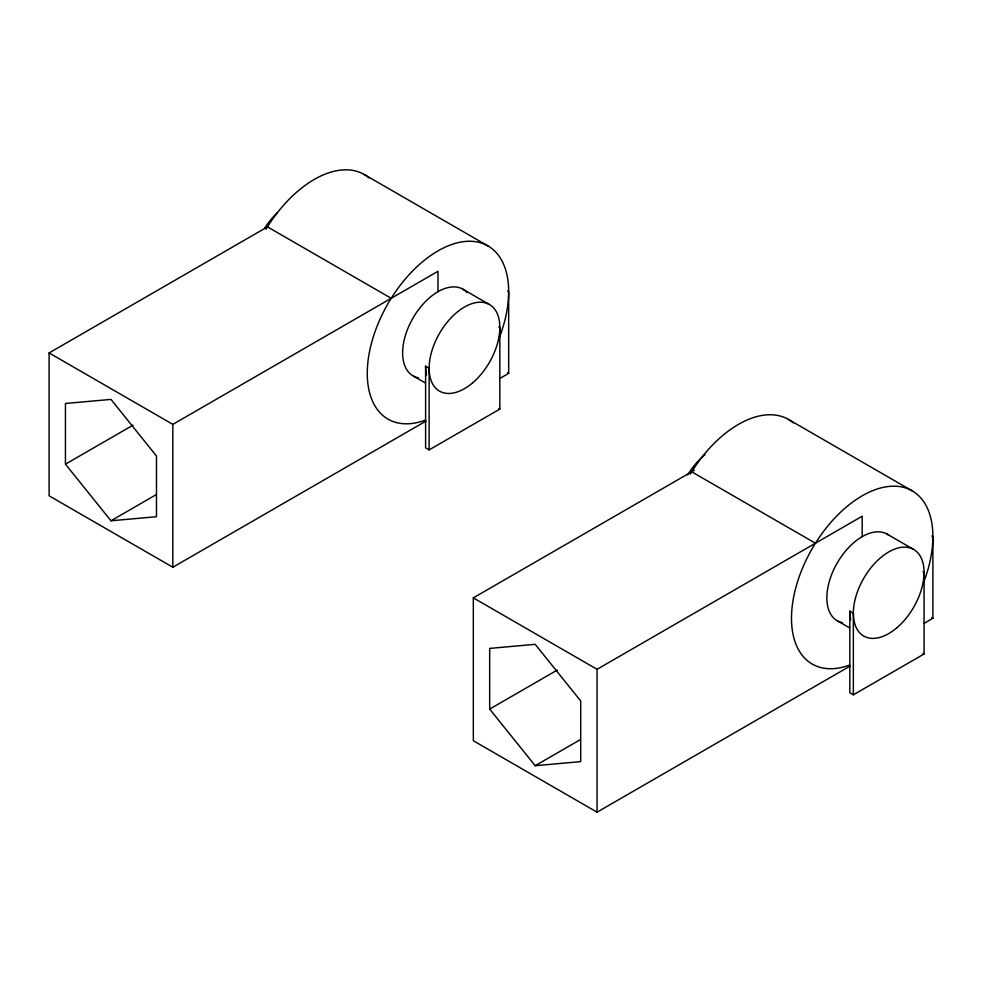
<?xml version="1.0" encoding="UTF-8"?>
<svg xmlns="http://www.w3.org/2000/svg" width="982" height="982" viewBox="0 0 982 982"><rect width="100%" height="100%" fill="white"/><g stroke="black" fill="none" stroke-linecap="round" stroke-linejoin="round"><path stroke-width="1.47" d="M426.041 421.057L172.832 567.252L49.1 495.812L49.1 352.943L267.472 226.867L391.204 298.295M65.45 464.167L65.45 403.479L110.966 399.404L156.482 456.029L156.482 516.716L110.966 520.779L65.45 464.167L133.061 425.132M49.1 352.943L172.832 424.371L437.972 271.302L437.972 291.715M110.966 520.779L156.04 494.756M499.838 378.451L508.676 373.356L508.676 291.715L507.571 291.077M429.134 449.891L429.134 368.25L425.599 366.212L425.599 447.853L429.134 449.891L499.838 409.077L499.838 327.423L498.733 326.797M850.265 665.98L597.056 812.175L473.324 740.735L473.324 597.866L694.299 470.292M489.674 709.09L489.674 648.402L535.19 644.327L580.706 700.952L580.706 761.639L535.19 765.702L489.674 709.09L557.285 670.055M473.324 597.866L597.056 669.307L862.196 516.225L862.196 536.638M535.19 765.702L580.264 739.679M924.062 623.374L932.9 618.279L932.9 536.638L931.795 536M853.358 694.814L853.358 613.173L849.823 611.135L849.823 692.776L853.358 694.814L924.062 654L924.062 572.346L922.957 571.72M413.397 376.069L425.304 382.894M837.621 620.992L849.528 627.817M364.236 174.501L487.968 245.942M788.46 419.424L912.192 490.865M462.547 289.003L489.061 304.31M886.771 533.926L913.285 549.233M691.696 471.79L815.428 543.218M507.571 372.718L508.676 373.356M931.795 617.641L932.9 618.279M498.733 408.438L499.838 409.077M922.957 653.361L924.062 654M597.056 669.307L597.056 812.175M172.832 424.371L172.832 567.252M850.743 619.863A49.996 28.871 -60 0 1 849.823 611.135M849.332 665.158A99.992 57.729 -60 0 1 794.561 592.723A99.992 57.729 -60 0 1 890.269 486.311A99.992 57.729 -60 0 1 923.522 582.67M842.654 622.76A49.996 28.871 -60 0 1 835.731 565.657A49.996 28.871 -60 0 1 889.091 535.436M690.236 474.159A99.992 57.729 -60 0 1 793.358 422.874M687.744 474.932A49.996 28.871 -60 0 1 704.941 454.752M426.519 374.94A49.996 28.871 -60 0 1 425.599 366.212M425.108 420.235A99.992 57.729 -60 0 1 370.337 347.8A99.992 57.729 -60 0 1 466.045 241.388A99.992 57.729 -60 0 1 499.298 337.747M418.43 377.837A49.996 28.871 -60 0 1 412.698 318.585A49.996 28.871 -60 0 1 466.99 292.452M266.012 229.236A99.992 57.729 -60 0 1 369.134 177.951M264.784 227.984A49.996 28.871 -60 0 1 277.17 212.922M896.861 627.78A49.996 28.871 -60 0 0 914.426 549.908A49.996 28.871 -60 0 0 854.843 600.603A49.996 28.871 -60 0 0 896.861 627.78M472.637 382.857A49.996 28.871 -60 0 0 490.202 304.985A49.996 28.871 -60 0 0 430.619 355.68A49.996 28.871 -60 0 0 472.637 382.857"/></g></svg>
